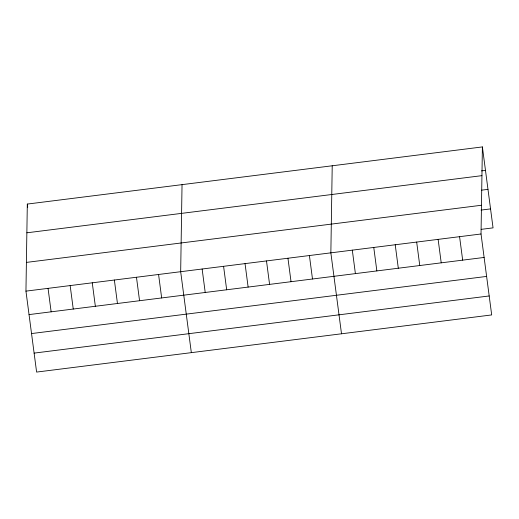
<?xml version="1.0" encoding="UTF-8"?>
<svg xmlns="http://www.w3.org/2000/svg" width="519" height="519" viewBox="0 0 519 519"><rect width="100%" height="100%" fill="white"/><g stroke="black" fill="none" stroke-linecap="round" stroke-linejoin="round"><path stroke-width="0.78" d="M482.391 146.922L481.029 233.985L491.688 314.929L36.609 372.078L25.95 291.133L27.312 204.071L482.391 146.922L493.05 227.867L481.132 229.359M182.039 184.641L180.677 271.703L191.336 352.648M332.218 165.782L330.856 252.844L341.508 333.788M481.509 170.887L485.486 170.388M26.865 232.804L481.943 175.649M481.626 190.155L487.983 189.357M26.398 262.406L481.483 205.252M481.016 210.091L490.552 208.898M25.95 291.133L481.029 233.985M29.038 314.598L484.123 257.45M31.536 333.568L486.621 276.419M34.111 353.115L489.19 295.96M459.575 236.677L462.669 260.142M438.127 239.376L441.215 262.841M416.673 242.068L419.761 265.533M395.219 244.76L398.307 268.226M373.764 247.453L376.852 270.918M352.31 250.152L355.398 273.617M309.402 255.536L312.49 279.001M287.948 258.235L291.036 281.7M266.494 260.927L269.582 284.393M245.039 263.62L248.127 287.085M223.585 266.318L226.673 289.784M202.131 269.011L205.219 292.476M158.574 274.48L161.662 297.945M136.471 277.256L139.559 300.722M114.368 280.033L117.456 303.498M92.259 282.81L95.353 306.275M70.156 285.586L73.25 309.052M48.053 288.363L51.141 311.828M27.312 204.071L27.721 207.204"/></g></svg>
